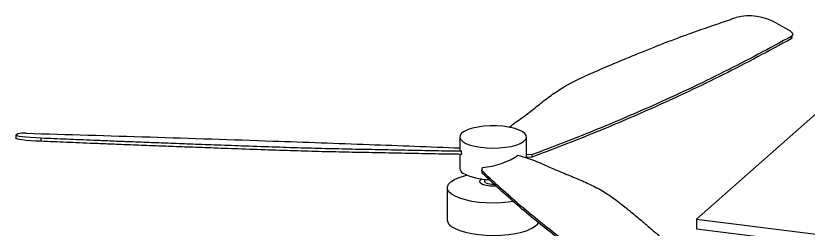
# Model space of a CAD drawing. Header units: millimetres. Extents: x 0 to 297, y 0 to 210.
# Drawn here: x 105.75 to 144.34, y 170.42 to 180.8 of the extents above; entities that cross this region are included whole.
import ezdxf

# ---------------------------------------------------------------- set-up
doc = ezdxf.new("R2010")
doc.units = ezdxf.units.MM

msp = doc.modelspace()

# ---------------------------------------------------------------- linework, layer by layer
at = {"color": 7, "linetype": 'Continuous', "lineweight": 25}
for p, q in [((142.805, 180.452), (143.393, 180.128)), ((143.556, 179.745), (143.587, 179.874)), ((143.523, 179.689), (143.554, 179.818)), ((145.98, 177.148), (138.909, 170.911)), ((105.752, 174.996), (105.748, 174.846)), ((105.759, 175.007), (105.831, 175.064)), ((106.98, 174.697), (106.984, 174.847)), ((127.373, 174.909), (127.373, 174.257)), ((130.623, 173.888), (130.623, 174.909)), ((127.373, 174.065), (127.373, 173.377)), ((127.467, 174.063), (127.455, 174.213)), ((130.913, 174.05), (130.623, 174.044)), ((130.881, 173.921), (130.623, 173.915)), ((130.881, 173.921), (130.913, 174.05)), ((128.449, 173.261), (128.479, 173.423)), ((128.484, 173.13), (128.449, 173.261)), ((128.582, 172.853), (128.582, 172.748)), ((126.765, 172.434), (126.765, 170.863)), ((138.909, 170.911), (138.909, 170.44)), ((138.909, 170.911), (157.617, 168.554)), ((138.909, 170.44), (157.617, 168.083))]:
    msp.add_line(p, q, dxfattribs=at)
at = {"color": 7, "linetype": 'Continuous', "lineweight": 25, "flags": 128}
for points in [[(143.393, 180.128), (143.454, 180.091), (143.504, 180.051), (143.544, 180.01), (143.572, 179.968), (143.587, 179.927), (143.589, 179.887), (143.578, 179.85), (143.554, 179.818)], [(143.556, 179.745), (143.547, 179.721), (143.523, 179.689)], [(127.517, 174.686), (127.67, 174.597), (127.872, 174.518), (128.114, 174.454), (128.388, 174.407), (128.684, 174.377), (128.991, 174.367), (129.299, 174.376), (129.596, 174.405), (129.871, 174.452), (130.114, 174.515), (130.318, 174.593), (130.473, 174.682), (130.576, 174.779), (130.621, 174.881), (130.608, 174.984), (130.536, 175.084), (130.409, 175.178), (130.231, 175.262), (130.008, 175.333), (129.749, 175.389), (129.463, 175.428), (129.16, 175.448), (128.851, 175.448), (128.547, 175.429), (128.26, 175.391), (127.999, 175.336), (127.775, 175.265), (127.595, 175.182), (127.465, 175.088), (127.391, 174.988), (127.375, 174.885), (127.417, 174.783), (127.517, 174.686)], [(106.98, 174.697), (106.712, 174.71), (106.462, 174.726), (106.24, 174.745), (106.052, 174.766), (105.905, 174.789), (105.805, 174.812), (105.754, 174.835), (105.748, 174.846)], [(106.984, 174.847), (106.716, 174.86), (106.466, 174.876), (106.244, 174.895), (106.056, 174.916), (105.909, 174.938), (105.809, 174.961), (105.758, 174.984), (105.759, 175.007)], [(126.963, 172.128), (126.839, 172.243), (126.775, 172.365), (126.771, 172.487), (126.828, 172.609), (126.944, 172.726), (127.116, 172.834), (127.339, 172.932), (127.608, 173.016), (127.717, 173.044)], [(128.439, 172.868), (128.406, 172.849), (128.343, 172.787), (128.338, 172.721), (128.392, 172.657)], [(128.582, 172.748), (128.582, 172.744), (128.618, 172.691)], [(129.991, 171.767), (129.746, 171.732), (129.389, 171.701), (129.022, 171.689), (128.654, 171.698), (128.296, 171.727), (127.956, 171.775), (127.645, 171.842), (127.371, 171.924), (127.142, 172.02), (126.963, 172.128)], [(126.963, 170.556), (127.142, 170.449), (127.371, 170.353), (127.645, 170.27), (127.956, 170.204), (128.296, 170.156), (128.654, 170.127), (129.022, 170.118), (129.389, 170.13), (129.746, 170.161), (130.082, 170.212), (130.389, 170.28), (130.657, 170.364), (130.881, 170.462), (131.053, 170.571), (131.169, 170.688), (131.209, 170.757)]]:
    msp.add_lwpolyline(points, dxfattribs=at)
at = {"color": 7, "linetype": 'Continuous', "lineweight": 25}
for centre, radius, start, end in [((141.475, 178.117), 2.687, 60.3402, 103.8934), ((106.134, 173.488), 1.605, 85.8213, 100.8736), ((127.648, 173.396), 0.275, 184.0495, 241.6553), ((128.767, 175.478), 2.639, 241.7401, 270.5404), ((128.981, 173.873), 1.351, 244.1751, 276.8895), ((128.982, 173.437), 0.83, 244.04, 275.1594), ((127.154, 170.897), 0.391, 185.0664, 240.6384)]:
    msp.add_arc(centre, radius, start, end, dxfattribs=at)
for major_axis, ratio, start_param, end_param in [((1.625, -0.041), 0.081908, 3.143663, 3.462226), ((1.614, 0.453), 0.41073, 4.272373, 5.439782)]:
    msp.add_ellipse((128.998, 174.216), major_axis=major_axis, ratio=ratio, start_param=start_param, end_param=end_param, dxfattribs=at)
for points, knots in [([(129.796, 175.378), (129.802, 175.385), (129.969, 175.553), (130.417, 175.829), (130.972, 176.276), (131.528, 176.72), (132.125, 177.158), (132.825, 177.574), (133.653, 177.961), (134.513, 178.328), (135.334, 178.674), (136.073, 178.979), (136.736, 179.245), (137.373, 179.495), (137.985, 179.728), (138.573, 179.943), (139.094, 180.127), (139.565, 180.289), (140.002, 180.437), (140.422, 180.58), (140.694, 180.677), (140.83, 180.726)], [0, 0, 0, 0, 0.002581, 0.070229, 0.136651, 0.20255, 0.269544, 0.339466, 0.412302, 0.489659, 0.559145, 0.620897, 0.675658, 0.724172, 0.778163, 0.824738, 0.865433, 0.901781, 0.935307, 0.967538, 1, 1, 1, 1]), ([(143.523, 179.689), (142.432, 179.1), (140.253, 177.924), (136.999, 176.403), (133.88, 175.065), (131.881, 174.302), (130.881, 173.921)], [0, 0, 0, 0, 0.280354, 0.560215, 0.780034, 1, 1, 1, 1]), ([(143.554, 179.818), (142.464, 179.229), (140.285, 178.053), (137.031, 176.532), (133.911, 175.194), (131.913, 174.431), (130.913, 174.05)], [0, 0, 0, 0, 0.280354, 0.560215, 0.780034, 1, 1, 1, 1]), ([(106.251, 175.088), (108.259, 175.03), (112.272, 174.913), (117.842, 174.728), (122.877, 174.55), (125.903, 174.433), (127.373, 174.377)], [0, 0, 0, 0, 0.283822, 0.567145, 0.789682, 1, 1, 1, 1]), ([(127.455, 174.213), (127.025, 174.218), (126.164, 174.228), (124.86, 174.258), (123.572, 174.282), (122.288, 174.306), (120.979, 174.334), (119.622, 174.37), (118.204, 174.417), (116.795, 174.467), (115.458, 174.515), (114.267, 174.558), (113.211, 174.598), (112.207, 174.636), (111.256, 174.672), (110.357, 174.708), (109.572, 174.74), (108.871, 174.769), (108.224, 174.796), (107.601, 174.822), (107.19, 174.838), (106.984, 174.847)], [0, 0, 0, 0, 0.063389, 0.126913, 0.189285, 0.251167, 0.314076, 0.379736, 0.448131, 0.520772, 0.586022, 0.644009, 0.695432, 0.740988, 0.791687, 0.835423, 0.873637, 0.907769, 0.939251, 0.969517, 1, 1, 1, 1]), ([(127.467, 174.063), (127.037, 174.068), (126.176, 174.078), (124.871, 174.108), (123.582, 174.133), (122.298, 174.157), (120.988, 174.184), (119.63, 174.22), (118.212, 174.267), (116.802, 174.317), (115.463, 174.365), (114.27, 174.409), (113.213, 174.448), (112.207, 174.486), (111.255, 174.523), (110.355, 174.559), (109.569, 174.59), (108.868, 174.619), (108.221, 174.646), (107.598, 174.672), (107.186, 174.689), (106.98, 174.697)], [0, 0, 0, 0, 0.063369, 0.126884, 0.189255, 0.25112, 0.313997, 0.379608, 0.447981, 0.52065, 0.585938, 0.643956, 0.695403, 0.740978, 0.791694, 0.835439, 0.873656, 0.907787, 0.939265, 0.969524, 1, 1, 1, 1]), ([(130.211, 174.022), (130.488, 173.939), (131.044, 173.773), (131.726, 173.443), (132.45, 173.142), (133.18, 172.846), (133.89, 172.528), (134.548, 172.16), (135.138, 171.729), (135.686, 171.283), (136.202, 170.857), (136.654, 170.474), (137.048, 170.13), (137.415, 169.8), (137.754, 169.484), (138.065, 169.18), (138.329, 168.911), (138.559, 168.668), (138.769, 168.443), (138.972, 168.227), (139.111, 168.086), (139.181, 168.016)], [0, 0, 0, 0, 0.0633892, 0.1269128, 0.1892851, 0.2511668, 0.3140764, 0.3797361, 0.4481311, 0.5207723, 0.5860219, 0.6440089, 0.6954316, 0.7409879, 0.7916872, 0.8354229, 0.8736372, 0.9077686, 0.9392512, 0.969517, 1, 1, 1, 1]), ([(137.19, 166.685), (136.272, 167.255), (134.438, 168.396), (132.122, 170.091), (130.12, 171.71), (129.006, 172.744), (128.449, 173.261)], [0, 0, 0, 0, 0.280354, 0.560215, 0.780034, 1, 1, 1, 1]), ([(137.225, 166.553), (136.307, 167.124), (134.473, 168.265), (132.157, 169.96), (130.155, 171.579), (129.041, 172.613), (128.484, 173.13)], [0, 0, 0, 0, 0.280354, 0.560215, 0.780034, 1, 1, 1, 1])]:
    msp.add_open_spline(points, degree=3, knots=knots, dxfattribs=at)

doc.saveas('drawing.dxf')
